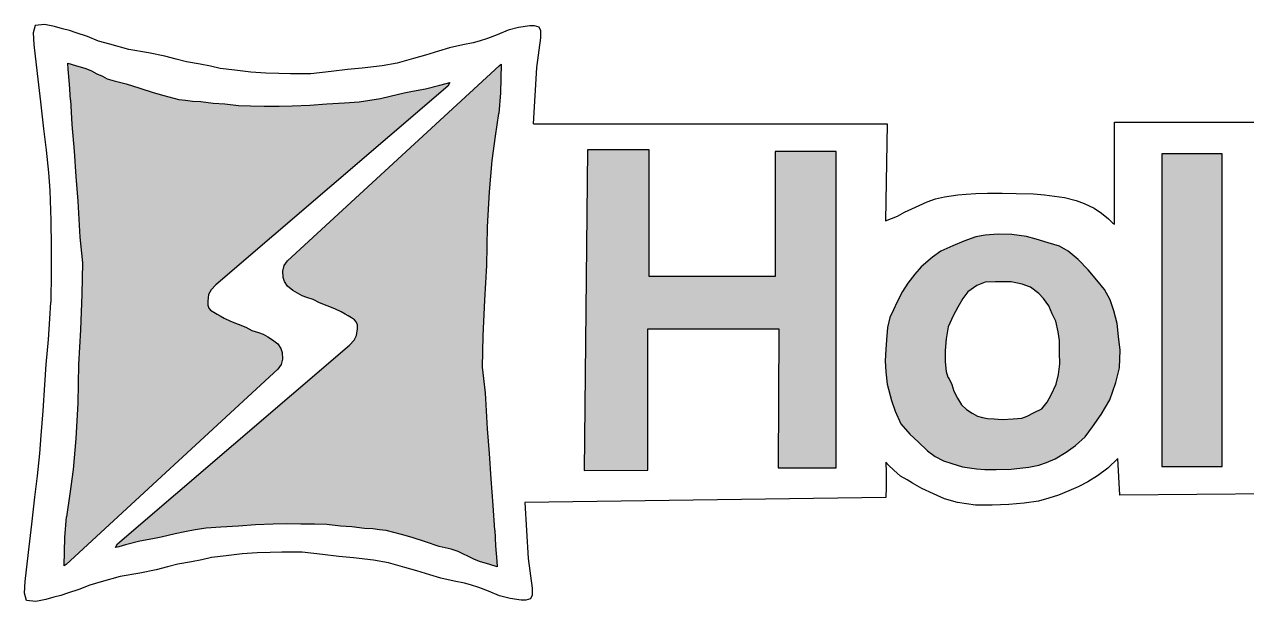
# Model space of a CAD drawing. Extents: x 81437 to 204847, y -54769 to -29444.
# Drawn here: x 82080.3 to 82166.3, y -51914.1 to -51873.5 of the extents above; entities that cross this region are included whole.
import ezdxf

# ---------------------------------------------------------------- set-up
doc = ezdxf.new("R2010")
doc.units = 0
doc.header["$LTSCALE"] = 100
doc.header["$MEASUREMENT"] = 0

msp = doc.modelspace()

# ---------------------------------------------------------------- hatches: boundary and pattern name
for color, points in [(160, [(82083.092, -51911.573), (82083.139, -51909.571), (82083.255, -51908.115), (82083.484, -51906.511), (82083.722, -51904.793), (82083.913, -51902.6), (82084.056, -51900.119), (82084.104, -51897.401), (82084.247, -51894.968), (82084.342, -51892.44), (82084.39, -51890.246), (82084.199, -51888.434), (82084.056, -51885.906), (82083.907, -51884.165), (82083.788, -51882.377), (82083.639, -51880.499), (82083.535, -51878.771), (82083.477, -51877.653), (82083.384, -51876.594), (82083.36, -51876.186), (82083.884, -51876.337), (82084.618, -51876.559), (82085.01, -51876.717), (82085.394, -51876.921), (82085.792, -51877.104), (82086.121, -51877.275), (82086.606, -51877.426), (82087.455, -51877.625), (82088.415, -51877.952), (82089.352, -51878.239), (82090.098, -51878.466), (82091.168, -51878.743), (82091.639, -51878.785), (82092.126, -51878.849), (82092.713, -51878.881), (82093.586, -51878.999), (82094.396, -51879.049), (82095.351, -51879.172), (82096.211, -51879.195), (82097.175, -51879.2), (82098.216, -51879.207), (82099.125, -51879.193), (82100.37, -51879.142), (82101.578, -51879.047), (82102.809, -51878.978), (82103.849, -51878.898), (82104.606, -51878.782), (82105.349, -51878.658), (82106.018, -51878.505), (82107.008, -51878.28), (82107.605, -51878.156), (82108.507, -51877.996), (82109.519, -51877.727), (82109.979, -51877.604), (82110.232, -51877.545), (82110.077, -51877.801), (82093.765, -51891.785), (82093.431, -51892.149), (82093.256, -51892.476), (82093.198, -51892.935), (82093.207, -51893.228), (82093.279, -51893.424), (82093.396, -51893.577), (82093.614, -51893.715), (82093.847, -51893.861), (82094.073, -51893.977), (82094.342, -51894.137), (82094.793, -51894.341), (82095.324, -51894.552), (82095.863, -51894.778), (82096.307, -51895.011), (82096.765, -51895.142), (82097.093, -51895.265), (82097.413, -51895.447), (82097.752, -51895.652), (82098.125, -51895.939), (82098.339, -51896.28), (82098.423, -51896.549), (82098.459, -51897.015), (82098.35, -51897.408), (82098.132, -51897.735), (82083.221, -51911.469)]), (114, [(82086.693, -51910.285), (82086.848, -51910.029), (82103.16, -51896.044), (82103.494, -51895.681), (82103.669, -51895.353), (82103.727, -51894.895), (82103.719, -51894.602), (82103.646, -51894.405), (82103.529, -51894.253), (82103.311, -51894.114), (82103.078, -51893.969), (82102.853, -51893.852), (82102.583, -51893.692), (82102.132, -51893.488), (82101.601, -51893.277), (82101.062, -51893.052), (82100.618, -51892.819), (82100.16, -51892.688), (82099.832, -51892.564), (82099.512, -51892.382), (82099.173, -51892.178), (82098.8, -51891.891), (82098.586, -51891.55), (82098.502, -51891.281), (82098.466, -51890.815), (82098.575, -51890.422), (82098.794, -51890.094), (82113.705, -51876.361), (82113.833, -51876.256), (82113.786, -51878.259), (82113.67, -51879.714), (82113.442, -51881.319), (82113.203, -51883.036), (82113.012, -51885.23), (82112.869, -51887.71), (82112.821, -51890.429), (82112.678, -51892.861), (82112.583, -51895.389), (82112.535, -51897.583), (82112.726, -51899.395), (82112.869, -51901.923), (82113.018, -51903.664), (82113.137, -51905.453), (82113.287, -51907.331), (82113.39, -51909.058), (82113.448, -51910.176), (82113.542, -51911.236), (82113.565, -51911.643), (82113.041, -51911.492), (82112.307, -51911.271), (82111.916, -51911.113), (82111.531, -51910.909), (82111.133, -51910.725), (82110.804, -51910.555), (82110.319, -51910.403), (82109.47, -51910.205), (82108.51, -51909.877), (82107.573, -51909.591), (82106.827, -51909.364), (82105.757, -51909.086), (82105.286, -51909.044), (82104.799, -51908.98), (82104.212, -51908.949), (82103.339, -51908.83), (82102.529, -51908.78), (82101.574, -51908.658), (82100.714, -51908.635), (82099.75, -51908.629), (82098.71, -51908.622), (82097.8, -51908.637), (82096.555, -51908.688), (82095.347, -51908.782), (82094.116, -51908.851), (82093.076, -51908.931), (82092.319, -51909.048), (82091.576, -51909.171), (82090.907, -51909.324), (82089.917, -51909.55), (82089.32, -51909.674), (82088.418, -51909.834), (82087.406, -51910.103), (82086.946, -51910.226)])]:
    msp.add_hatch(color=color).paths.add_polyline_path(points)
h = msp.add_hatch(color=0)
h.paths.add_polyline_path([(82192.256, -51897.272), (82192.344, -51898.184), (82192.484, -51898.742), (82192.67, -51899.463), (82192.902, -51900.276), (82193.135, -51900.881), (82193.414, -51901.323), (82193.786, -51901.927), (82194.181, -51902.369), (82194.623, -51902.741), (82195.018, -51903.09), (82195.436, -51903.369), (82195.919, -51903.69), (82196.052, -51903.726), (82196.442, -51903.953), (82196.994, -51904.273), (82197.576, -51904.462), (82198.113, -51904.651), (82198.622, -51904.782), (82199.232, -51904.883), (82199.944, -51904.985), (82200.525, -51905), (82201.208, -51905.043), (82201.95, -51905.058), (82202.763, -51905.058), (82203.737, -51904.971), (82204.74, -51904.796), (82205.553, -51904.549), (82206.149, -51904.273), (82206.832, -51903.881), (82207.326, -51903.532), (82207.849, -51903.14), (82208.3, -51902.776), (82208.648, -51902.399), (82209.012, -51901.934), (82209.375, -51901.425), (82209.68, -51900.873), (82209.913, -51900.146), (82210.014, -51899.472), (82210.058, -51898.804), (82210.072, -51897.656), (82209.993, -51896.89), (82209.819, -51896.091), (82209.586, -51895.321), (82209.439, -51894.881), (82209.207, -51894.445), (82208.887, -51893.966), (82208.451, -51893.544), (82207.928, -51893.108), (82207.478, -51892.76), (82207.154, -51892.527), (82206.791, -51892.277), (82206.308, -51892.01), (82205.798, -51891.761), (82205.348, -51891.617), (82204.905, -51891.412), (82204.299, -51891.228), (82203.763, -51891.147), (82203.2, -51891.038), (82202.573, -51890.902), (82201.865, -51890.747), (82201.374, -51890.62), (82200.938, -51890.511), (82200.384, -51890.357), (82199.855, -51890.209), (82199.367, -51890.021), (82198.759, -51889.848), (82198.323, -51889.621), (82197.978, -51889.403), (82197.56, -51889.085), (82197.369, -51888.713), (82197.215, -51888.331), (82197.169, -51887.85), (82197.206, -51887.55), (82197.26, -51887.251), (82197.478, -51886.96), (82197.751, -51886.76), (82198.087, -51886.56), (82198.486, -51886.342), (82199.004, -51886.17), (82199.567, -51886.052), (82200.321, -51885.97), (82200.966, -51885.943), (82201.556, -51885.97), (82202.237, -51885.988), (82202.755, -51886.052), (82203.344, -51886.203), (82203.725, -51886.43), (82204.046, -51886.729), (82204.264, -51887.029), (82204.364, -51887.32), (82204.5, -51887.619), (82204.582, -51888.046), (82204.64, -51888.352), (82204.682, -51888.584), (82204.729, -51888.787), (82204.768, -51888.919), (82209.337, -51888.919), (82209.273, -51888.173), (82209.161, -51887.523), (82209.024, -51887.011), (82208.839, -51886.575), (82208.644, -51886.169), (82208.496, -51885.912), (82208.265, -51885.569), (82208.04, -51885.257), (82207.811, -51884.955), (82207.567, -51884.652), (82207.353, -51884.399), (82207.114, -51884.135), (82206.831, -51883.874), (82206.517, -51883.593), (82206.239, -51883.364), (82205.946, -51883.134), (82205.708, -51882.983), (82205.303, -51882.839), (82204.913, -51882.738), (82204.499, -51882.66), (82203.937, -51882.566), (82203.297, -51882.433), (82202.436, -51882.272), (82201.695, -51882.124), (82200.727, -51882.108), (82200.072, -51882.108), (82199.283, -51882.17), (82198.643, -51882.248), (82198.081, -51882.404), (82197.616, -51882.54), (82197.246, -51882.64), (82196.847, -51882.815), (82196.41, -51883.027), (82195.972, -51883.252), (82195.336, -51883.664), (82194.911, -51883.989), (82194.7, -51884.161), (82194.482, -51884.371), (82194.216, -51884.644), (82193.974, -51884.98), (82193.764, -51885.402), (82193.553, -51885.917), (82193.428, -51886.252), (82193.28, -51886.697), (82193.142, -51887.184), (82193.043, -51887.621), (82192.983, -51888.089), (82192.929, -51888.675), (82192.946, -51889.159), (82193, -51889.658), (82193.133, -51890.15), (82193.258, -51890.525), (82193.483, -51890.924), (82193.695, -51891.224), (82194.02, -51891.661), (82194.444, -51892.111), (82194.819, -51892.498), (82195.418, -51892.958), (82195.842, -51893.22), (82196.392, -51893.533), (82197.141, -51893.82), (82197.865, -51894.095), (82198.34, -51894.257), (82198.864, -51894.394), (82199.476, -51894.557), (82200.138, -51894.769), (82200.825, -51894.969), (82201.599, -51895.131), (82202.448, -51895.343), (82203.135, -51895.543), (82203.711, -51895.799), (82204.222, -51896.151), (82204.798, -51896.566), (82205.117, -51896.982), (82205.405, -51897.557), (82205.437, -51898.037), (82205.437, -51898.74), (82205.277, -51899.251), (82204.957, -51899.731), (82204.542, -51900.083), (82203.934, -51900.402), (82203.295, -51900.658), (82202.469, -51900.791), (82201.982, -51900.816), (82201.558, -51900.829), (82201.058, -51900.791), (82200.471, -51900.791), (82199.897, -51900.716), (82199.36, -51900.554), (82198.848, -51900.279), (82198.398, -51899.905), (82198.124, -51899.555), (82197.787, -51899.18), (82197.462, -51898.806), (82197.228, -51898.447), (82197.001, -51898.018), (82196.814, -51897.662), (82196.697, -51897.354), (82196.642, -51897.081)])
h.paths.add_polyline_path([(82119.668, -51904.858), (82119.924, -51882.28), (82124.242, -51882.287), (82124.242, -51891.205), (82133.109, -51891.205), (82133.109, -51882.407), (82137.399, -51882.407), (82137.399, -51904.666), (82133.324, -51904.666), (82133.377, -51894.882), (82124.156, -51894.882), (82124.156, -51904.839)])
h.paths.add_polyline_path([(82174.804, -51888.631), (82174.841, -51888.813), (82175.333, -51890.224), (82176.119, -51892.345), (82177.236, -51895.339), (82178.187, -51897.85), (82178.428, -51898.541), (82178.859, -51899.505), (82179.316, -51900.419), (82180.001, -51901.774), (82180.382, -51902.646), (82180.667, -51903.296), (82180.794, -51903.994), (82180.778, -51904.787), (82180.61, -51905.497), (82180.318, -51906.23), (82179.937, -51906.89), (82179.375, -51907.292), (82178.788, -51907.387), (82176.974, -51907.377), (82176.34, -51907.387), (82175.697, -51907.389), (82175.697, -51908.099), (82175.697, -51909.14), (82175.806, -51910.204), (82175.902, -51910.8), (82176.03, -51911.269), (82176.136, -51911.322), (82176.434, -51911.354), (82176.967, -51911.354), (82177.702, -51911.365), (82178.331, -51911.365), (82179.283, -51911.3), (82179.613, -51911.275), (82180.273, -51911.192), (82181.137, -51910.926), (82181.868, -51910.56), (82182.558, -51910.033), (82183.045, -51909.505), (82183.533, -51908.693), (82184.304, -51907.012), (82190.953, -51888.495), (82186.749, -51888.495), (82183.183, -51898.825), (82182.977, -51899.018), (82182.758, -51898.825), (82179.835, -51890.484), (82179.565, -51889.642), (82179.219, -51888.608), (82174.854, -51888.608)])
h.paths.add_polyline_path([(82211.363, -51888.631), (82211.4, -51888.813), (82211.892, -51890.224), (82212.678, -51892.345), (82213.795, -51895.339), (82214.746, -51897.85), (82214.987, -51898.541), (82215.418, -51899.505), (82215.875, -51900.419), (82216.56, -51901.774), (82216.94, -51902.646), (82217.226, -51903.296), (82217.353, -51903.994), (82217.337, -51904.787), (82217.169, -51905.497), (82216.877, -51906.23), (82216.496, -51906.89), (82215.934, -51907.292), (82215.347, -51907.387), (82213.533, -51907.377), (82212.899, -51907.387), (82212.256, -51907.389), (82212.256, -51908.099), (82212.256, -51909.14), (82212.365, -51910.204), (82212.461, -51910.8), (82212.589, -51911.269), (82212.695, -51911.322), (82212.993, -51911.354), (82213.526, -51911.354), (82214.261, -51911.365), (82214.89, -51911.365), (82215.842, -51911.3), (82216.172, -51911.275), (82216.832, -51911.192), (82217.696, -51910.926), (82218.427, -51910.56), (82219.117, -51910.033), (82219.604, -51909.505), (82220.092, -51908.693), (82220.863, -51907.012), (82227.512, -51888.495), (82223.308, -51888.495), (82219.742, -51898.825), (82219.536, -51899.018), (82219.316, -51898.825), (82216.394, -51890.484), (82216.124, -51889.642), (82215.778, -51888.608), (82211.413, -51888.608)])
h.paths.add_polyline_path([(82140.848, -51897.142), (82140.895, -51897.915), (82140.989, -51898.783), (82141.293, -51899.931), (82141.551, -51900.682), (82141.967, -51901.579), (82142.583, -51902.297), (82143.183, -51902.854), (82143.843, -51903.484), (82144.37, -51903.865), (82144.971, -51904.172), (82145.542, -51904.363), (82146.304, -51904.597), (82147.286, -51904.744), (82147.872, -51904.788), (82148.657, -51904.791), (82149.71, -51904.764), (82150.324, -51904.709), (82150.956, -51904.626), (82151.67, -51904.498), (82152.219, -51904.297), (82152.806, -51904.031), (82153.599, -51903.58), (82154.249, -51903.113), (82154.917, -51902.49), (82155.449, -51901.776), (82156.053, -51900.924), (82156.656, -51899.895), (82157.074, -51898.664), (82157.338, -51897.631), (82157.382, -51896.378), (82157.283, -51895.434), (82157.173, -51894.5), (82156.954, -51893.621), (82156.693, -51892.851), (82156.294, -51892.123), (82155.758, -51891.45), (82155.14, -51890.735), (82154.426, -51890.014), (82153.739, -51889.422), (82153.111, -51889.073), (82152.323, -51888.836), (82151.491, -51888.563), (82150.81, -51888.391), (82149.762, -51888.236), (82148.818, -51888.228), (82147.897, -51888.281), (82147.237, -51888.399), (82146.383, -51888.716), (82145.616, -51889.033), (82144.773, -51889.424), (82144.183, -51889.832), (82143.381, -51890.511), (82142.941, -51891.047), (82142.46, -51891.665), (82142.076, -51892.256), (82141.694, -51892.982), (82141.434, -51893.555), (82141.176, -51894.094), (82141.012, -51894.797), (82140.942, -51895.665), (82140.895, -51896.345)])
h.paths.add_polyline_path([(82145.088, -51897.211), (82145.138, -51897.884), (82145.263, -51898.283), (82145.359, -51898.396), (82145.537, -51898.807), (82145.687, -51899.281), (82145.936, -51899.78), (82146.235, -51900.229), (82146.585, -51900.578), (82146.984, -51900.827), (82147.358, -51901.027), (82147.707, -51901.126), (82148.056, -51901.201), (82148.53, -51901.226), (82149.078, -51901.276), (82149.852, -51901.226), (82150.475, -51901.176), (82150.849, -51901.027), (82151.348, -51900.777), (82151.877, -51900.513), (82152.246, -51900.054), (82152.545, -51899.53), (82152.894, -51898.782), (82153.044, -51898.109), (82153.143, -51897.361), (82153.118, -51896.563), (82153.118, -51895.715), (82153.019, -51895.091), (82152.869, -51894.343), (82152.595, -51893.819), (82152.37, -51893.271), (82151.996, -51892.747), (82151.672, -51892.398), (82151.074, -51891.949), (82150.5, -51891.75), (82149.727, -51891.575), (82148.63, -51891.575), (82147.881, -51891.6), (82147.308, -51891.824), (82146.684, -51892.273), (82146.31, -51892.747), (82145.961, -51893.371), (82145.637, -51893.969), (82145.288, -51894.742), (82145.138, -51895.59), (82145.088, -51896.413)], flags=16)
h.paths.add_polyline_path([(82228.491, -51899.807), (82228.529, -51900.272), (82228.617, -51900.663), (82228.793, -51901.141), (82229.033, -51901.632), (82229.385, -51902.261), (82229.775, -51902.752), (82230.254, -51903.218), (82230.984, -51903.772), (82231.55, -51904.162), (82232.18, -51904.515), (82232.998, -51904.766), (82233.539, -51904.88), (82234.685, -51904.955), (82235.856, -51904.955), (82236.8, -51904.918), (82237.654, -51904.875), (82238.275, -51904.788), (82238.834, -51904.67), (82239.259, -51904.513), (82239.857, -51904.3), (82240.203, -51904.135), (82240.462, -51903.978), (82240.879, -51903.71), (82241.288, -51903.356), (82241.753, -51902.916), (82242.107, -51902.562), (82242.435, -51902.177), (82242.608, -51901.831), (82242.797, -51901.17), (82242.876, -51900.58), (82242.97, -51899.832), (82242.962, -51899.179), (82242.923, -51898.424), (82242.813, -51897.96), (82242.577, -51897.369), (82242.341, -51896.992), (82241.916, -51896.543), (82241.53, -51896.197), (82241.003, -51895.859), (82240.453, -51895.56), (82239.619, -51895.19), (82238.989, -51894.946), (82238.517, -51894.773), (82237.62, -51894.513), (82237.038, -51894.372), (82236.338, -51894.199), (82235.551, -51894.034), (82234.969, -51893.908), (82234.355, -51893.75), (82233.686, -51893.546), (82233.261, -51893.396), (82232.97, -51893.27), (82232.75, -51892.94), (82232.711, -51892.476), (82232.774, -51892.059), (82232.994, -51891.815), (82233.364, -51891.673), (82233.757, -51891.539), (82234.516, -51891.437), (82235.46, -51891.425), (82236.291, -51891.45), (82236.882, -51891.538), (82237.348, -51891.702), (82237.738, -51891.916), (82237.977, -51892.142), (82238.179, -51892.482), (82238.355, -51892.847), (82238.493, -51893.212), (82239.4, -51893.187), (82240.268, -51893.124), (82241.099, -51893.011), (82241.98, -51892.847), (82242.61, -51892.746), (82242.607, -51892.578), (82242.544, -51892.162), (82242.444, -51891.709), (82242.23, -51891.231), (82241.953, -51890.752), (82241.663, -51890.362), (82241.235, -51889.839), (82240.769, -51889.461), (82240.291, -51889.171), (82239.762, -51888.92), (82239.095, -51888.68), (82238.44, -51888.555), (82237.886, -51888.492), (82236.804, -51888.454), (82236.124, -51888.441), (82235.067, -51888.429), (82234.211, -51888.429), (82233.405, -51888.492), (82232.826, -51888.592), (82232.497, -51888.737), (82231.655, -51889.036), (82231.025, -51889.327), (82230.325, -51889.807), (82229.814, -51890.389), (82229.389, -51891.027), (82229.106, -51891.648), (82228.941, -51892.624), (82228.909, -51893.419), (82229.027, -51894.142), (82229.216, -51894.803), (82229.479, -51895.186), (82229.692, -51895.524), (82230.109, -51896.004), (82230.494, -51896.382), (82231.053, -51896.759), (82231.612, -51897.082), (82232.446, -51897.397), (82233.319, -51897.727), (82234.035, -51897.963), (82234.656, -51898.207), (82235.561, -51898.498), (82236.372, -51898.679), (82237.025, -51898.829), (82237.748, -51898.947), (82238.346, -51899.065), (82238.669, -51899.167), (82238.889, -51899.49), (82238.976, -51899.914), (82238.905, -51900.544), (82238.653, -51900.914), (82238.032, -51901.276), (82237.473, -51901.48), (82236.694, -51901.59), (82235.656, -51901.598), (82234.814, -51901.496), (82234.208, -51901.213), (82233.697, -51900.843), (82233.374, -51900.52), (82233.091, -51900.158), (82232.957, -51899.781), (82232.878, -51899.403), (82232.815, -51899.128), (82232.595, -51899.151), (82232.194, -51899.198), (82231.486, -51899.316), (82230.927, -51899.442), (82230.361, -51899.545), (82229.904, -51899.622), (82229.062, -51899.74)])
h.paths.add_polyline_path([(82160.312, -51882.56), (82160.312, -51904.587), (82164.57, -51904.587), (82164.57, -51882.56)])
h.paths.add_polyline_path([(82168.651, -51882.545), (82168.651, -51904.603), (82172.825, -51904.603), (82172.825, -51882.545)])

# ---------------------------------------------------------------- linework, layer by layer
at = {"color": 0}
for p, q in [((82081.056, -51873.521), (82080.905, -51874.04)), ((82080.905, -51874.04), (82080.96, -51874.859)), ((82081.711, -51873.453), (82081.056, -51873.521)), ((82082.421, -51873.589), (82081.711, -51873.453)), ((82082.981, -51873.753), (82082.421, -51873.589)), ((82083.473, -51873.876), (82082.981, -51873.753)), ((82083.946, -51874.04), (82083.473, -51873.876)), ((82084.722, -51874.313), (82083.946, -51874.04)), ((82114.335, -51873.856), (82113.567, -51874.18)), ((82115.069, -51873.659), (82114.335, -51873.856)), ((82115.852, -51873.544), (82115.069, -51873.659)), ((82116.179, -51873.544), (82115.852, -51873.544)), ((82116.507, -51873.653), (82116.179, -51873.544)), ((82116.638, -51873.893), (82116.507, -51873.653)), ((82116.638, -51874.396), (82116.638, -51873.893)), ((82080.96, -51874.859), (82081.195, -51876.919)), ((82085.516, -51874.62), (82084.722, -51874.313)), ((82086.31, -51874.851), (82085.516, -51874.62)), ((82087.633, -51875.218), (82086.31, -51874.851)), ((82111.134, -51874.886), (82110.199, -51875.108)), ((82111.869, -51874.759), (82111.134, -51874.886)), ((82112.286, -51874.63), (82111.869, -51874.759)), ((82112.884, -51874.445), (82112.286, -51874.63)), ((82113.567, -51874.18), (82112.884, -51874.445)), ((82116.354, -51876.493), (82116.638, -51874.396)), ((82089.019, -51875.464), (82087.633, -51875.218)), ((82090.182, -51875.698), (82089.019, -51875.464)), ((82090.966, -51875.89), (82090.182, -51875.698)), ((82108.517, -51875.629), (82107.681, -51875.851)), ((82109.439, -51875.339), (82108.517, -51875.629)), ((82110.199, -51875.108), (82109.439, -51875.339)), ((82091.702, -51876.093), (82090.966, -51875.89)), ((82092.657, -51876.258), (82091.702, -51876.093)), ((82093.388, -51876.397), (82092.657, -51876.258)), ((82094.076, -51876.552), (82093.388, -51876.397)), ((82095.092, -51876.679), (82094.076, -51876.552)), ((82103.03, -51876.636), (82101.886, -51876.764)), ((82104.062, -51876.542), (82103.03, -51876.636)), ((82105.462, -51876.372), (82104.062, -51876.542)), ((82106.52, -51876.184), (82105.462, -51876.372)), ((82107.681, -51875.851), (82106.52, -51876.184)), ((82116.109, -51880.443), (82116.354, -51876.493)), ((82081.195, -51876.919), (82081.435, -51878.907)), ((82096.219, -51876.807), (82095.092, -51876.679)), ((82097.286, -51876.884), (82096.219, -51876.807)), ((82098.19, -51876.909), (82097.286, -51876.884)), ((82099.027, -51876.943), (82098.19, -51876.909)), ((82100.452, -51876.926), (82099.027, -51876.943)), ((82101.886, -51876.764), (82100.452, -51876.926)), ((82081.435, -51878.907), (82081.643, -51880.813)), ((82081.643, -51880.813), (82081.834, -51882.315)), ((82116.109, -51880.443), (82141.001, -51880.462)), ((82141.001, -51880.462), (82140.882, -51887.289)), ((82156.989, -51887.528), (82156.982, -51880.33)), ((82156.982, -51880.33), (82175.76, -51880.33)), ((82081.834, -51882.315), (82081.984, -51883.886)), ((82119.924, -51882.28), (82119.668, -51904.858)), ((82124.242, -51882.287), (82119.924, -51882.28)), ((82124.242, -51891.205), (82124.242, -51882.287)), ((82137.399, -51882.407), (82133.109, -51882.407)), ((82133.109, -51882.407), (82133.109, -51891.205)), ((82137.399, -51904.666), (82137.399, -51882.407)), ((82160.312, -51882.56), (82160.312, -51904.587)), ((82164.57, -51882.56), (82160.312, -51882.56)), ((82164.57, -51904.587), (82164.57, -51882.56)), ((82081.984, -51883.886), (82082.085, -51885.158)), ((82082.085, -51885.158), (82082.142, -51887.25)), ((82143.245, -51886.197), (82143.804, -51885.941)), ((82143.804, -51885.941), (82144.409, -51885.743)), ((82144.409, -51885.743), (82145.038, -51885.604)), ((82145.038, -51885.604), (82145.958, -51885.452)), ((82145.958, -51885.452), (82146.564, -51885.406)), ((82146.564, -51885.406), (82147.227, -51885.359)), ((82147.227, -51885.359), (82148.066, -51885.324)), ((82148.066, -51885.324), (82149.079, -51885.324)), ((82149.079, -51885.324), (82150.069, -51885.359)), ((82150.069, -51885.359), (82151.303, -51885.382)), ((82151.303, -51885.382), (82152.071, -51885.452)), ((82152.071, -51885.452), (82152.782, -51885.557)), ((82152.782, -51885.557), (82153.469, -51885.65)), ((82153.469, -51885.65), (82154.295, -51885.86)), ((82154.295, -51885.86), (82154.866, -51886.069)), ((82154.866, -51886.069), (82155.553, -51886.384)), ((82140.882, -51887.289), (82141.723, -51886.951)), ((82141.723, -51886.951), (82142.224, -51886.671)), ((82142.224, -51886.671), (82142.721, -51886.43)), ((82142.721, -51886.43), (82143.245, -51886.197)), ((82155.553, -51886.384), (82156.077, -51886.745)), ((82156.077, -51886.745), (82156.566, -51887.152)), ((82082.142, -51887.25), (82082.177, -51889.103)), ((82156.566, -51887.152), (82156.857, -51887.432)), ((82156.857, -51887.432), (82156.989, -51887.528)), ((82147.237, -51888.399), (82146.383, -51888.716)), ((82147.897, -51888.281), (82147.237, -51888.399)), ((82148.818, -51888.228), (82147.897, -51888.281)), ((82149.762, -51888.236), (82148.818, -51888.228)), ((82150.81, -51888.391), (82149.762, -51888.236)), ((82151.491, -51888.563), (82150.81, -51888.391)), ((82152.323, -51888.836), (82151.491, -51888.563)), ((82082.177, -51889.103), (82082.177, -51890.886)), ((82144.773, -51889.424), (82144.183, -51889.832)), ((82145.616, -51889.033), (82144.773, -51889.424)), ((82146.383, -51888.716), (82145.616, -51889.033)), ((82153.111, -51889.073), (82152.323, -51888.836)), ((82153.739, -51889.422), (82153.111, -51889.073)), ((82154.426, -51890.014), (82153.739, -51889.422)), ((82144.183, -51889.832), (82143.381, -51890.511)), ((82155.14, -51890.735), (82154.426, -51890.014)), ((82082.177, -51890.886), (82082.154, -51893)), ((82133.109, -51891.205), (82124.242, -51891.205)), ((82142.941, -51891.047), (82142.46, -51891.665)), ((82143.381, -51890.511), (82142.941, -51891.047)), ((82155.758, -51891.45), (82155.14, -51890.735)), ((82142.46, -51891.665), (82142.076, -51892.256)), ((82147.308, -51891.824), (82146.684, -51892.273)), ((82147.881, -51891.6), (82147.308, -51891.824)), ((82148.63, -51891.575), (82147.881, -51891.6)), ((82149.727, -51891.575), (82148.63, -51891.575)), ((82150.5, -51891.75), (82149.727, -51891.575)), ((82151.074, -51891.949), (82150.5, -51891.75)), ((82151.672, -51892.398), (82151.074, -51891.949)), ((82156.294, -51892.123), (82155.758, -51891.45)), ((82156.693, -51892.851), (82156.294, -51892.123)), ((82141.694, -51892.982), (82141.434, -51893.555)), ((82142.076, -51892.256), (82141.694, -51892.982)), ((82146.31, -51892.747), (82145.961, -51893.371)), ((82146.684, -51892.273), (82146.31, -51892.747)), ((82151.996, -51892.747), (82151.672, -51892.398)), ((82152.37, -51893.271), (82151.996, -51892.747)), ((82156.954, -51893.621), (82156.693, -51892.851)), ((82082.077, -51894.179), (82082.154, -51893)), ((82141.434, -51893.555), (82141.176, -51894.094)), ((82145.961, -51893.371), (82145.637, -51893.969)), ((82152.595, -51893.819), (82152.37, -51893.271)), ((82152.869, -51894.343), (82152.595, -51893.819)), ((82157.173, -51894.5), (82156.954, -51893.621)), ((82081.981, -51895.64), (82082.077, -51894.179)), ((82141.176, -51894.094), (82141.012, -51894.797)), ((82145.637, -51893.969), (82145.288, -51894.742)), ((82153.019, -51895.091), (82152.869, -51894.343)), ((82157.283, -51895.434), (82157.173, -51894.5)), ((82124.156, -51904.839), (82124.156, -51894.882)), ((82124.156, -51894.882), (82133.377, -51894.882)), ((82133.377, -51894.882), (82133.324, -51904.666)), ((82141.012, -51894.797), (82140.942, -51895.665)), ((82145.288, -51894.742), (82145.138, -51895.59)), ((82153.118, -51895.715), (82153.019, -51895.091)), ((82157.382, -51896.378), (82157.283, -51895.434)), ((82081.818, -51897.401), (82081.981, -51895.64)), ((82140.895, -51896.345), (82140.848, -51897.142)), ((82140.942, -51895.665), (82140.895, -51896.345)), ((82145.138, -51895.59), (82145.088, -51896.413)), ((82145.088, -51896.413), (82145.088, -51897.211)), ((82153.118, -51896.563), (82153.118, -51895.715)), ((82157.338, -51897.631), (82157.382, -51896.378)), ((82140.848, -51897.142), (82140.895, -51897.915)), ((82145.088, -51897.211), (82145.138, -51897.884)), ((82153.143, -51897.361), (82153.118, -51896.563)), ((82081.722, -51898.822), (82081.818, -51897.401)), ((82140.895, -51897.915), (82140.989, -51898.783)), ((82145.138, -51897.884), (82145.263, -51898.283)), ((82152.894, -51898.782), (82153.044, -51898.109)), ((82153.044, -51898.109), (82153.143, -51897.361)), ((82153.143, -51897.361), (82153.143, -51897.361)), ((82157.074, -51898.664), (82157.338, -51897.631)), ((82081.613, -51900.651), (82081.722, -51898.822)), ((82140.989, -51898.783), (82141.293, -51899.931)), ((82145.263, -51898.283), (82145.359, -51898.396)), ((82145.359, -51898.396), (82145.537, -51898.807)), ((82145.537, -51898.807), (82145.687, -51899.281)), ((82152.545, -51899.53), (82152.894, -51898.782)), ((82156.656, -51899.895), (82157.074, -51898.664)), ((82145.687, -51899.281), (82145.936, -51899.78)), ((82145.936, -51899.78), (82146.235, -51900.229)), ((82152.246, -51900.054), (82152.545, -51899.53)), ((82081.476, -51902.386), (82081.613, -51900.651)), ((82141.293, -51899.931), (82141.551, -51900.682)), ((82141.551, -51900.682), (82141.967, -51901.579)), ((82146.235, -51900.229), (82146.585, -51900.578)), ((82146.585, -51900.578), (82146.984, -51900.827)), ((82151.348, -51900.777), (82151.877, -51900.513)), ((82151.877, -51900.513), (82152.246, -51900.054)), ((82156.053, -51900.924), (82156.656, -51899.895)), ((82141.967, -51901.579), (82142.583, -51902.297)), ((82146.984, -51900.827), (82147.358, -51901.027)), ((82147.358, -51901.027), (82147.707, -51901.126)), ((82147.707, -51901.126), (82148.056, -51901.201)), ((82148.056, -51901.201), (82148.53, -51901.226)), ((82148.53, -51901.226), (82149.078, -51901.276)), ((82149.078, -51901.276), (82149.852, -51901.226)), ((82149.852, -51901.226), (82150.475, -51901.176)), ((82150.475, -51901.176), (82150.849, -51901.027)), ((82150.849, -51901.027), (82151.348, -51900.777)), ((82155.449, -51901.776), (82156.053, -51900.924)), ((82081.375, -51903.658), (82081.476, -51902.386)), ((82142.583, -51902.297), (82143.183, -51902.854)), ((82154.917, -51902.49), (82155.449, -51901.776)), ((82143.183, -51902.854), (82143.843, -51903.484)), ((82153.599, -51903.58), (82154.249, -51903.113)), ((82154.249, -51903.113), (82154.917, -51902.49)), ((82081.225, -51905.229), (82081.375, -51903.658)), ((82143.843, -51903.484), (82144.37, -51903.865)), ((82144.37, -51903.865), (82144.971, -51904.172)), ((82152.219, -51904.297), (82152.806, -51904.031)), ((82152.806, -51904.031), (82153.599, -51903.58)), ((82157.225, -51904.025), (82156.526, -51904.702)), ((82157.356, -51906.603), (82157.225, -51904.025)), ((82119.668, -51904.858), (82124.156, -51904.839)), ((82133.324, -51904.666), (82137.399, -51904.666)), ((82141.083, -51904.485), (82140.903, -51904.272)), ((82140.903, -51904.272), (82140.92, -51905.006)), ((82140.92, -51905.006), (82140.929, -51906.038)), ((82141.458, -51904.844), (82141.083, -51904.485)), ((82141.945, -51905.262), (82141.458, -51904.844)), ((82144.971, -51904.172), (82145.542, -51904.363)), ((82145.542, -51904.363), (82146.304, -51904.597)), ((82146.304, -51904.597), (82147.286, -51904.744)), ((82147.286, -51904.744), (82147.872, -51904.788)), ((82147.872, -51904.788), (82148.657, -51904.791)), ((82148.657, -51904.791), (82149.71, -51904.764)), ((82149.71, -51904.764), (82150.324, -51904.709)), ((82150.324, -51904.709), (82150.956, -51904.626)), ((82150.956, -51904.626), (82151.67, -51904.498)), ((82151.67, -51904.498), (82152.219, -51904.297)), ((82156.526, -51904.702), (82155.805, -51905.237)), ((82160.312, -51904.587), (82164.57, -51904.587)), ((82081.034, -51906.731), (82081.225, -51905.229)), ((82142.399, -51905.521), (82141.945, -51905.262)), ((82142.791, -51905.756), (82142.399, -51905.521)), ((82143.447, -51906.139), (82142.791, -51905.756)), ((82155.122, -51905.661), (82154.44, -51906.016)), ((82155.805, -51905.237), (82155.122, -51905.661)), ((82080.826, -51908.637), (82081.034, -51906.731)), ((82140.929, -51906.038), (82140.903, -51906.764)), ((82144.266, -51906.507), (82143.447, -51906.139)), ((82145.031, -51906.849), (82144.266, -51906.507)), ((82153.06, -51906.603), (82152.364, -51906.808)), ((82153.784, -51906.289), (82153.06, -51906.603)), ((82154.44, -51906.016), (82153.784, -51906.289)), ((82172.734, -51906.468), (82157.356, -51906.603)), ((82140.903, -51906.764), (82115.501, -51907.125)), ((82115.501, -51907.125), (82115.745, -51911.051)), ((82145.946, -51907.108), (82145.031, -51906.849)), ((82147.216, -51907.299), (82145.946, -51907.108)), ((82148.376, -51907.299), (82147.216, -51907.299)), ((82149.551, -51907.245), (82148.376, -51907.299)), ((82150.63, -51907.163), (82149.551, -51907.245)), ((82151.64, -51907.013), (82150.63, -51907.163)), ((82152.364, -51906.808), (82151.64, -51907.013)), ((82080.586, -51910.625), (82080.826, -51908.637)), ((82080.351, -51912.685), (82080.586, -51910.625)), ((82093.467, -51910.992), (82092.779, -51911.147)), ((82094.483, -51910.865), (82093.467, -51910.992)), ((82095.61, -51910.737), (82094.483, -51910.865)), ((82096.677, -51910.66), (82095.61, -51910.737)), ((82097.581, -51910.635), (82096.677, -51910.66)), ((82098.418, -51910.601), (82097.581, -51910.635)), ((82099.843, -51910.618), (82098.418, -51910.601)), ((82101.277, -51910.78), (82099.843, -51910.618)), ((82102.421, -51910.908), (82101.277, -51910.78)), ((82103.453, -51911.002), (82102.421, -51910.908)), ((82104.853, -51911.172), (82103.453, -51911.002)), ((82089.573, -51911.846), (82088.41, -51912.08)), ((82090.357, -51911.654), (82089.573, -51911.846)), ((82091.094, -51911.451), (82090.357, -51911.654)), ((82092.048, -51911.286), (82091.094, -51911.451)), ((82092.779, -51911.147), (82092.048, -51911.286)), ((82105.911, -51911.36), (82104.853, -51911.172)), ((82107.072, -51911.693), (82105.911, -51911.36)), ((82107.909, -51911.915), (82107.072, -51911.693)), ((82115.745, -51911.051), (82116.029, -51913.148)), ((82080.297, -51913.504), (82080.351, -51912.685)), ((82085.701, -51912.693), (82084.907, -51912.924)), ((82087.024, -51912.326), (82085.701, -51912.693)), ((82088.41, -51912.08), (82087.024, -51912.326)), ((82108.83, -51912.205), (82107.909, -51911.915)), ((82109.59, -51912.435), (82108.83, -51912.205)), ((82110.525, -51912.658), (82109.59, -51912.435)), ((82111.26, -51912.785), (82110.525, -51912.658)), ((82080.447, -51914.023), (82080.297, -51913.504)), ((82083.337, -51913.504), (82082.864, -51913.668)), ((82084.113, -51913.231), (82083.337, -51913.504)), ((82084.907, -51912.924), (82084.113, -51913.231)), ((82111.677, -51912.914), (82111.26, -51912.785)), ((82112.275, -51913.099), (82111.677, -51912.914)), ((82112.958, -51913.364), (82112.275, -51913.099)), ((82113.726, -51913.688), (82112.958, -51913.364)), ((82116.029, -51913.148), (82116.029, -51913.651)), ((82081.102, -51914.091), (82080.447, -51914.023)), ((82081.812, -51913.955), (82081.102, -51914.091)), ((82082.372, -51913.791), (82081.812, -51913.955)), ((82082.864, -51913.668), (82082.372, -51913.791)), ((82114.46, -51913.884), (82113.726, -51913.688)), ((82115.243, -51914), (82114.46, -51913.884)), ((82115.57, -51914), (82115.243, -51914)), ((82115.898, -51913.891), (82115.57, -51914)), ((82116.029, -51913.651), (82115.898, -51913.891))]:
    msp.add_line(p, q, dxfattribs=at)
at = {"color": 160}
for p, q in [((82083.384, -51876.594), (82083.36, -51876.186)), ((82083.36, -51876.186), (82083.884, -51876.337)), ((82083.477, -51877.653), (82083.384, -51876.594)), ((82083.884, -51876.337), (82084.618, -51876.559)), ((82084.618, -51876.559), (82085.01, -51876.717)), ((82085.01, -51876.717), (82085.394, -51876.921)), ((82085.394, -51876.921), (82085.792, -51877.104)), ((82085.792, -51877.104), (82086.121, -51877.275)), ((82086.121, -51877.275), (82086.606, -51877.426)), ((82086.606, -51877.426), (82087.455, -51877.625)), ((82083.535, -51878.771), (82083.477, -51877.653)), ((82087.455, -51877.625), (82088.415, -51877.952)), ((82088.415, -51877.952), (82089.352, -51878.239)), ((82089.352, -51878.239), (82090.098, -51878.466)), ((82110.077, -51877.801), (82093.765, -51891.785)), ((82106.018, -51878.505), (82107.008, -51878.28)), ((82107.008, -51878.28), (82107.605, -51878.156)), ((82107.605, -51878.156), (82108.507, -51877.996)), ((82108.507, -51877.996), (82109.519, -51877.727)), ((82109.519, -51877.727), (82109.979, -51877.604)), ((82109.979, -51877.604), (82110.232, -51877.545)), ((82110.232, -51877.545), (82110.077, -51877.801)), ((82083.535, -51878.771), (82083.639, -51880.499)), ((82090.098, -51878.466), (82091.168, -51878.743)), ((82091.168, -51878.743), (82091.639, -51878.785)), ((82091.639, -51878.785), (82092.126, -51878.849)), ((82092.126, -51878.849), (82092.713, -51878.881)), ((82092.713, -51878.881), (82093.586, -51878.999)), ((82093.586, -51878.999), (82094.396, -51879.049)), ((82094.396, -51879.049), (82095.351, -51879.172)), ((82095.351, -51879.172), (82096.211, -51879.195)), ((82096.211, -51879.195), (82097.175, -51879.2)), ((82097.175, -51879.2), (82098.216, -51879.207)), ((82098.216, -51879.207), (82099.125, -51879.193)), ((82099.125, -51879.193), (82100.37, -51879.142)), ((82100.37, -51879.142), (82101.578, -51879.047)), ((82101.578, -51879.047), (82102.809, -51878.978)), ((82102.809, -51878.978), (82103.849, -51878.898)), ((82103.849, -51878.898), (82104.606, -51878.782)), ((82104.606, -51878.782), (82105.349, -51878.658)), ((82105.349, -51878.658), (82106.018, -51878.505)), ((82083.639, -51880.499), (82083.788, -51882.377)), ((82083.788, -51882.377), (82083.907, -51884.165)), ((82083.907, -51884.165), (82084.056, -51885.906)), ((82084.056, -51885.906), (82084.199, -51888.434)), ((82084.199, -51888.434), (82084.39, -51890.246)), ((82084.39, -51890.246), (82084.342, -51892.44)), ((82093.765, -51891.785), (82093.431, -51892.149)), ((82084.342, -51892.44), (82084.247, -51894.968)), ((82093.256, -51892.476), (82093.198, -51892.935)), ((82093.198, -51892.935), (82093.207, -51893.228)), ((82093.431, -51892.149), (82093.256, -51892.476)), ((82093.207, -51893.228), (82093.279, -51893.424)), ((82093.279, -51893.424), (82093.396, -51893.577)), ((82093.396, -51893.577), (82093.614, -51893.715)), ((82093.614, -51893.715), (82093.847, -51893.861)), ((82093.847, -51893.861), (82094.073, -51893.977)), ((82094.073, -51893.977), (82094.342, -51894.137)), ((82094.342, -51894.137), (82094.793, -51894.341)), ((82094.793, -51894.341), (82095.324, -51894.552)), ((82095.324, -51894.552), (82095.863, -51894.778)), ((82084.247, -51894.968), (82084.104, -51897.401)), ((82095.863, -51894.778), (82096.307, -51895.011)), ((82096.307, -51895.011), (82096.765, -51895.142)), ((82096.765, -51895.142), (82097.093, -51895.265)), ((82097.093, -51895.265), (82097.413, -51895.447)), ((82097.413, -51895.447), (82097.752, -51895.652)), ((82097.752, -51895.652), (82098.125, -51895.939)), ((82098.125, -51895.939), (82098.339, -51896.28)), ((82098.339, -51896.28), (82098.423, -51896.549)), ((82098.459, -51897.015), (82098.35, -51897.408)), ((82098.423, -51896.549), (82098.459, -51897.015)), ((82098.132, -51897.735), (82083.221, -51911.469)), ((82084.104, -51897.401), (82084.056, -51900.119)), ((82098.35, -51897.408), (82098.132, -51897.735)), ((82084.056, -51900.119), (82083.913, -51902.6)), ((82083.913, -51902.6), (82083.722, -51904.793)), ((82083.722, -51904.793), (82083.484, -51906.511)), ((82083.484, -51906.511), (82083.255, -51908.115)), ((82083.139, -51909.571), (82083.255, -51908.115)), ((82083.092, -51911.573), (82083.139, -51909.571)), ((82083.221, -51911.469), (82083.092, -51911.573))]:
    msp.add_line(p, q, dxfattribs=at)
at = {"color": 114}
for p, q in [((82098.794, -51890.094), (82113.705, -51876.361)), ((82113.705, -51876.361), (82113.833, -51876.256)), ((82113.833, -51876.256), (82113.786, -51878.259)), ((82113.786, -51878.259), (82113.67, -51879.714)), ((82113.442, -51881.319), (82113.67, -51879.714)), ((82113.203, -51883.036), (82113.442, -51881.319)), ((82113.012, -51885.23), (82113.203, -51883.036)), ((82112.869, -51887.71), (82113.012, -51885.23)), ((82112.821, -51890.429), (82112.869, -51887.71)), ((82098.575, -51890.422), (82098.794, -51890.094)), ((82098.466, -51890.815), (82098.575, -51890.422)), ((82098.502, -51891.281), (82098.466, -51890.815)), ((82112.678, -51892.861), (82112.821, -51890.429)), ((82098.586, -51891.55), (82098.502, -51891.281)), ((82098.8, -51891.891), (82098.586, -51891.55)), ((82099.173, -51892.178), (82098.8, -51891.891)), ((82099.512, -51892.382), (82099.173, -51892.178)), ((82099.832, -51892.564), (82099.512, -51892.382)), ((82100.16, -51892.688), (82099.832, -51892.564)), ((82100.618, -51892.819), (82100.16, -51892.688)), ((82101.062, -51893.052), (82100.618, -51892.819)), ((82112.583, -51895.389), (82112.678, -51892.861)), ((82101.601, -51893.277), (82101.062, -51893.052)), ((82102.132, -51893.488), (82101.601, -51893.277)), ((82102.583, -51893.692), (82102.132, -51893.488)), ((82102.853, -51893.852), (82102.583, -51893.692)), ((82103.078, -51893.969), (82102.853, -51893.852)), ((82103.311, -51894.114), (82103.078, -51893.969)), ((82103.529, -51894.253), (82103.311, -51894.114)), ((82103.646, -51894.405), (82103.529, -51894.253)), ((82103.719, -51894.602), (82103.646, -51894.405)), ((82103.727, -51894.895), (82103.719, -51894.602)), ((82103.494, -51895.681), (82103.669, -51895.353)), ((82103.669, -51895.353), (82103.727, -51894.895)), ((82112.535, -51897.583), (82112.583, -51895.389)), ((82086.848, -51910.029), (82103.16, -51896.044)), ((82103.16, -51896.044), (82103.494, -51895.681)), ((82112.726, -51899.395), (82112.535, -51897.583)), ((82112.869, -51901.923), (82112.726, -51899.395)), ((82113.018, -51903.664), (82112.869, -51901.923)), ((82113.137, -51905.453), (82113.018, -51903.664)), ((82113.287, -51907.331), (82113.137, -51905.453)), ((82113.39, -51909.058), (82113.287, -51907.331)), ((82090.907, -51909.324), (82089.917, -51909.55)), ((82091.576, -51909.171), (82090.907, -51909.324)), ((82092.319, -51909.048), (82091.576, -51909.171)), ((82093.076, -51908.931), (82092.319, -51909.048)), ((82094.116, -51908.851), (82093.076, -51908.931)), ((82095.347, -51908.782), (82094.116, -51908.851)), ((82096.555, -51908.688), (82095.347, -51908.782)), ((82097.8, -51908.637), (82096.555, -51908.688)), ((82098.71, -51908.622), (82097.8, -51908.637)), ((82099.75, -51908.629), (82098.71, -51908.622)), ((82100.714, -51908.635), (82099.75, -51908.629)), ((82101.574, -51908.658), (82100.714, -51908.635)), ((82102.529, -51908.78), (82101.574, -51908.658)), ((82103.339, -51908.83), (82102.529, -51908.78)), ((82104.212, -51908.949), (82103.339, -51908.83)), ((82104.799, -51908.98), (82104.212, -51908.949)), ((82105.286, -51909.044), (82104.799, -51908.98)), ((82105.757, -51909.086), (82105.286, -51909.044)), ((82106.827, -51909.364), (82105.757, -51909.086)), ((82113.39, -51909.058), (82113.448, -51910.176)), ((82086.693, -51910.285), (82086.848, -51910.029)), ((82087.406, -51910.103), (82086.946, -51910.226)), ((82088.418, -51909.834), (82087.406, -51910.103)), ((82089.32, -51909.674), (82088.418, -51909.834)), ((82089.917, -51909.55), (82089.32, -51909.674)), ((82107.573, -51909.591), (82106.827, -51909.364)), ((82108.51, -51909.877), (82107.573, -51909.591)), ((82109.47, -51910.205), (82108.51, -51909.877)), ((82113.448, -51910.176), (82113.542, -51911.236)), ((82086.946, -51910.226), (82086.693, -51910.285)), ((82110.319, -51910.403), (82109.47, -51910.205)), ((82110.804, -51910.555), (82110.319, -51910.403)), ((82111.133, -51910.725), (82110.804, -51910.555)), ((82111.531, -51910.909), (82111.133, -51910.725)), ((82111.916, -51911.113), (82111.531, -51910.909)), ((82112.307, -51911.271), (82111.916, -51911.113)), ((82113.041, -51911.492), (82112.307, -51911.271)), ((82113.565, -51911.643), (82113.041, -51911.492)), ((82113.542, -51911.236), (82113.565, -51911.643))]:
    msp.add_line(p, q, dxfattribs=at)

doc.saveas('drawing.dxf')
